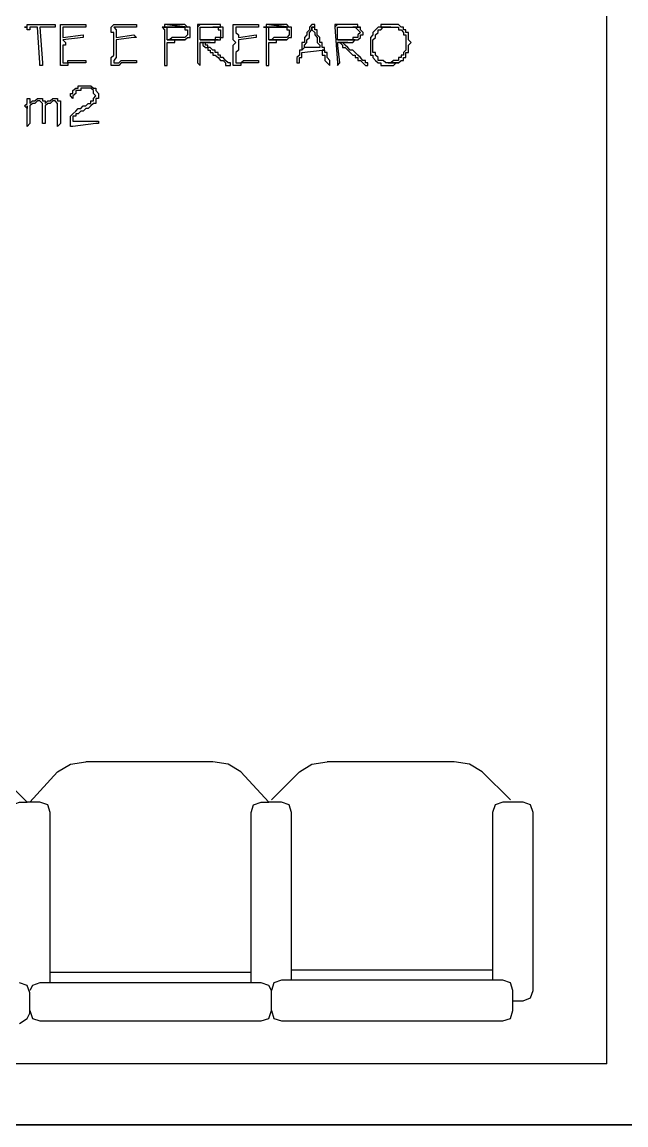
# Model space of a CAD drawing. Header units: millimetres. Extents: x -518.8 to -461.2, y 3.5 to 44.2.
# Drawn here: x -494.727 to -493.215, y 38.508 to 41.271 of the extents above; entities that cross this region are included whole.
import ezdxf

# ---------------------------------------------------------------- set-up
doc = ezdxf.new("R2010")
doc.units = ezdxf.units.MM
doc.header["$MEASUREMENT"] = 0
for name, color, linetype in [('10', 10, 'Continuous'), ('151', 151, 'Continuous'), ('5', 5, 'Continuous'), ('MYSOLIDS', 7, 'Continuous')]:
    doc.layers.add(name, color=color, linetype=linetype)

msp = doc.modelspace()

# ---------------------------------------------------------------- linework, layer by layer
at = {"layer": '10'}
msp.add_lwpolyline([(-501.0985, 38.5082), (-493.1158, 38.5082), (-493.1158, 41.1624)], dxfattribs=at)
at = {"layer": '151'}
for points in [[(-494.7075, 39.3165), (-494.6376, 39.3924), (-494.6376, 39.3924), (-494.6053, 39.412), (-494.5669, 39.418)], [(-494.2489, 39.418), (-494.5669, 39.418)], [(-494.179, 39.3924), (-494.2105, 39.412), (-494.2489, 39.418)], [(-494.1023, 39.3225), (-494.0324, 39.3924), (-494.0324, 39.3924), (-494.0008, 39.412), (-493.9624, 39.418)], [(-493.6444, 39.418), (-493.9624, 39.418)], [(-493.5745, 39.3924), (-493.606, 39.412), (-493.6444, 39.418)], [(-494.7579, 38.8646), (-494.7579, 39.2909), (-494.7519, 39.3097), (-494.7331, 39.3165), (-494.7136, 39.3165), (-494.7136, 39.3165), (-494.7835, 39.3864)], [(-494.1534, 38.8646), (-494.1534, 39.2909), (-494.1474, 39.3097), (-494.1278, 39.3165), (-494.109, 39.3165), (-494.109, 39.3165), (-494.179, 39.3924)], [(-493.5038, 39.3225), (-493.5745, 39.3924)], [(-494.6564, 38.8646), (-494.6564, 39.2909), (-494.6624, 39.3097), (-494.682, 39.3165), (-494.7136, 39.3165)], [(-494.0519, 38.8706), (-494.0519, 39.2909), (-494.0579, 39.3097), (-494.0767, 39.3165), (-494.109, 39.3165)], [(-493.5233, 38.7691), (-493.5038, 38.7751), (-493.4978, 38.7947), (-493.4978, 38.7947), (-493.4978, 38.8195), (-493.4978, 38.8195), (-493.4722, 38.8195), (-493.4534, 38.8263), (-493.4466, 38.8451), (-493.4466, 38.8451), (-493.4466, 39.2909), (-493.4534, 39.3097), (-493.4722, 39.3165), (-493.5038, 39.3165), (-493.5038, 39.3165), (-493.5233, 39.3165), (-493.5421, 39.3097), (-493.5489, 39.2909), (-493.5489, 38.8706)], [(-494.1534, 38.8902), (-494.6564, 38.8902)], [(-493.5489, 38.8962), (-494.0519, 38.8962)], [(-494.7075, 38.8135), (-494.7075, 38.8391), (-494.7075, 38.8391), (-494.7136, 38.8578), (-494.7331, 38.8646)], [(-494.682, 38.8646), (-494.7008, 38.8578), (-494.7075, 38.8451)], [(-494.1278, 38.8646), (-494.682, 38.8646)], [(-494.1023, 38.8135), (-494.1023, 38.8451), (-494.1023, 38.8451), (-494.109, 38.8578), (-494.1278, 38.8646)], [(-494.0767, 38.8706), (-494.0963, 38.8646), (-494.1023, 38.8451)], [(-493.5233, 38.8706), (-494.0767, 38.8706)], [(-493.4978, 38.8195), (-493.4978, 38.8451), (-493.4978, 38.8451), (-493.5038, 38.8646), (-493.5233, 38.8706)], [(-494.7331, 38.7624), (-494.7136, 38.7751), (-494.7075, 38.7879), (-494.7075, 38.7879), (-494.7075, 38.8135)], [(-494.7075, 38.7947), (-494.7008, 38.7751), (-494.682, 38.7691)], [(-494.1278, 38.7691), (-494.109, 38.7751), (-494.1023, 38.7947), (-494.1023, 38.7947), (-494.1023, 38.8135)], [(-494.1023, 38.7947), (-494.0963, 38.7751), (-494.0767, 38.7691)], [(-494.682, 38.7691), (-494.1278, 38.7691)], [(-494.0767, 38.7691), (-493.5233, 38.7691)]]:
    msp.add_lwpolyline(points, dxfattribs=at)
at = {"layer": '5'}
for points in [[(-493.2624, 38.6609), (-493.2624, 42.7669)], [(-493.2624, 38.6609), (-496.1714, 38.6609)], [(-493.1158, 38.5082), (-496.1714, 38.5082)]]:
    msp.add_lwpolyline(points, dxfattribs=at)
at = {"layer": 'MYSOLIDS'}
for points in [[(-494.6496, 41.2646), (-494.6496, 41.2646), (-494.6436, 41.2646), (-494.6436, 41.2646), (-494.6436, 41.2646), (-494.6436, 41.2646), (-494.6436, 41.2578), (-494.6436, 41.2578), (-494.6496, 41.2578), (-494.6496, 41.2578), (-494.682, 41.2578), (-494.6752, 41.1691), (-494.6752, 41.1624), (-494.6752, 41.1624), (-494.682, 41.1624), (-494.682, 41.1624), (-494.682, 41.1624), (-494.682, 41.1624), (-494.682, 41.1691), (-494.682, 41.1691), (-494.688, 41.2578), (-494.688, 41.2578), (-494.6948, 41.2578), (-494.7008, 41.2578), (-494.7075, 41.2578), (-494.7075, 41.2518), (-494.7136, 41.2518), (-494.7136, 41.2518), (-494.7136, 41.2578), (-494.7136, 41.2578), (-494.7203, 41.2578), (-494.7203, 41.2578), (-494.7136, 41.2578), (-494.7136, 41.2578), (-494.7136, 41.2646), (-494.7136, 41.2646), (-494.7075, 41.2646), (-494.7075, 41.2646), (-494.7008, 41.2646), (-494.6948, 41.2646), (-494.6948, 41.2646), (-494.688, 41.2646), (-494.682, 41.2646), (-494.6496, 41.2646), (-494.6496, 41.2646), (-494.6496, 41.2646)], [(-494.6248, 41.2323), (-494.5737, 41.2391), (-494.5737, 41.2391), (-494.5737, 41.2391), (-494.5737, 41.2391), (-494.5737, 41.2323), (-494.5737, 41.2323), (-494.5737, 41.2323), (-494.5737, 41.2323), (-494.5737, 41.2323), (-494.5737, 41.2323), (-494.6248, 41.2263), (-494.6248, 41.2263), (-494.6248, 41.2263), (-494.6181, 41.2195), (-494.6181, 41.2195), (-494.6181, 41.2135), (-494.6248, 41.2135), (-494.6248, 41.2075), (-494.6248, 41.2007), (-494.6248, 41.2007), (-494.6248, 41.1947), (-494.6248, 41.1947), (-494.6248, 41.1879), (-494.6248, 41.1819), (-494.6248, 41.1751), (-494.6248, 41.1751), (-494.6248, 41.1691), (-494.6181, 41.1691), (-494.6121, 41.1691), (-494.6121, 41.1751), (-494.6053, 41.1751), (-494.5993, 41.1751), (-494.5925, 41.1751), (-494.5925, 41.1751), (-494.5865, 41.1751), (-494.5865, 41.1751), (-494.5797, 41.1751), (-494.5737, 41.1751), (-494.5737, 41.1751), (-494.5669, 41.1751), (-494.5669, 41.1751), (-494.5669, 41.1691), (-494.5669, 41.1691), (-494.5669, 41.1691), (-494.5737, 41.1691), (-494.5797, 41.1691), (-494.5865, 41.1691), (-494.5865, 41.1691), (-494.5925, 41.1691), (-494.5925, 41.1691), (-494.5993, 41.1691), (-494.6053, 41.1691), (-494.6121, 41.1691), (-494.6121, 41.1624), (-494.6181, 41.1624), (-494.6181, 41.1624), (-494.6248, 41.1624), (-494.6248, 41.1624), (-494.6308, 41.1624), (-494.6308, 41.1624), (-494.6308, 41.1691), (-494.6308, 41.1691), (-494.6308, 41.1751), (-494.6308, 41.1751), (-494.6308, 41.1819), (-494.6308, 41.1819), (-494.6308, 41.1879), (-494.6308, 41.1947), (-494.6308, 41.2007), (-494.6308, 41.2007), (-494.6308, 41.2075), (-494.6308, 41.2135), (-494.6308, 41.2195), (-494.6308, 41.2195), (-494.6308, 41.2263), (-494.6308, 41.2323), (-494.6308, 41.2323), (-494.6308, 41.2391), (-494.6308, 41.2451), (-494.6308, 41.2451), (-494.6308, 41.2518), (-494.6308, 41.2578), (-494.6308, 41.2578), (-494.6308, 41.2578), (-494.6308, 41.2646), (-494.6308, 41.2646), (-494.6248, 41.2646), (-494.6248, 41.2646), (-494.6181, 41.2646), (-494.6121, 41.2646), (-494.6121, 41.2646), (-494.6121, 41.2646), (-494.6053, 41.2646), (-494.5993, 41.2646), (-494.5993, 41.2646), (-494.5925, 41.2646), (-494.5865, 41.2646), (-494.5865, 41.2646), (-494.5797, 41.2646), (-494.5737, 41.2646), (-494.5737, 41.2646), (-494.5737, 41.2646), (-494.5669, 41.2646), (-494.5669, 41.2646), (-494.5669, 41.2646), (-494.5669, 41.2646), (-494.5669, 41.2578), (-494.5669, 41.2578), (-494.5737, 41.2578), (-494.5797, 41.2578), (-494.5797, 41.2578), (-494.5865, 41.2578), (-494.5925, 41.2578), (-494.5993, 41.2578), (-494.6053, 41.2578), (-494.6121, 41.2578), (-494.6181, 41.2578), (-494.6181, 41.2578), (-494.6248, 41.2578), (-494.6248, 41.2518), (-494.6248, 41.2451), (-494.6248, 41.2451), (-494.6248, 41.2391), (-494.6248, 41.2391), (-494.6248, 41.2323), (-494.6248, 41.2323), (-494.6248, 41.2323), (-494.6248, 41.2323)], [(-494.491, 41.2323), (-494.4466, 41.2391), (-494.4466, 41.2391), (-494.4466, 41.2391), (-494.4466, 41.2391), (-494.4399, 41.2323), (-494.4399, 41.2323), (-494.4466, 41.2323), (-494.4466, 41.2323), (-494.4466, 41.2323), (-494.4466, 41.2323), (-494.491, 41.2263), (-494.491, 41.2263), (-494.491, 41.2263), (-494.491, 41.2195), (-494.491, 41.2195), (-494.491, 41.2135), (-494.491, 41.2135), (-494.491, 41.2075), (-494.491, 41.2007), (-494.491, 41.2007), (-494.491, 41.1947), (-494.491, 41.1947), (-494.491, 41.1879), (-494.491, 41.1819), (-494.497, 41.1751), (-494.497, 41.1751), (-494.497, 41.1691), (-494.491, 41.1691), (-494.4842, 41.1691), (-494.4782, 41.1751), (-494.4782, 41.1751), (-494.4714, 41.1751), (-494.4654, 41.1751), (-494.4654, 41.1751), (-494.4587, 41.1751), (-494.4527, 41.1751), (-494.4527, 41.1751), (-494.4466, 41.1751), (-494.4466, 41.1751), (-494.4399, 41.1751), (-494.4399, 41.1751), (-494.4399, 41.1691), (-494.4399, 41.1691), (-494.4399, 41.1691), (-494.4466, 41.1691), (-494.4527, 41.1691), (-494.4527, 41.1691), (-494.4587, 41.1691), (-494.4587, 41.1691), (-494.4654, 41.1691), (-494.4714, 41.1691), (-494.4782, 41.1691), (-494.4782, 41.1691), (-494.4842, 41.1624), (-494.491, 41.1624), (-494.491, 41.1624), (-494.497, 41.1624), (-494.497, 41.1624), (-494.5038, 41.1624), (-494.5038, 41.1624), (-494.5038, 41.1691), (-494.5038, 41.1691), (-494.5038, 41.1751), (-494.5038, 41.1751), (-494.5038, 41.1819), (-494.5038, 41.1819), (-494.497, 41.1879), (-494.497, 41.1947), (-494.497, 41.2007), (-494.497, 41.2007), (-494.497, 41.2075), (-494.497, 41.2135), (-494.497, 41.2195), (-494.497, 41.2195), (-494.497, 41.2263), (-494.497, 41.2323), (-494.497, 41.2323), (-494.497, 41.2391), (-494.497, 41.2451), (-494.5038, 41.2451), (-494.5038, 41.2518), (-494.5038, 41.2578), (-494.5038, 41.2578), (-494.5038, 41.2578), (-494.497, 41.2646), (-494.497, 41.2646), (-494.497, 41.2646), (-494.497, 41.2646), (-494.491, 41.2646), (-494.4842, 41.2646), (-494.4782, 41.2646), (-494.4782, 41.2646), (-494.4782, 41.2646), (-494.4714, 41.2646), (-494.4714, 41.2646), (-494.4654, 41.2646), (-494.4587, 41.2646), (-494.4527, 41.2646), (-494.4527, 41.2646), (-494.4466, 41.2646), (-494.4466, 41.2646), (-494.4466, 41.2646), (-494.4399, 41.2646), (-494.4399, 41.2646), (-494.4399, 41.2646), (-494.4399, 41.2646), (-494.4399, 41.2578), (-494.4399, 41.2578), (-494.4466, 41.2578), (-494.4466, 41.2578), (-494.4527, 41.2578), (-494.4587, 41.2578), (-494.4654, 41.2578), (-494.4714, 41.2578), (-494.4782, 41.2578), (-494.4842, 41.2578), (-494.4842, 41.2578), (-494.491, 41.2578), (-494.497, 41.2578), (-494.491, 41.2518), (-494.491, 41.2451), (-494.491, 41.2451), (-494.491, 41.2391), (-494.491, 41.2391), (-494.491, 41.2323), (-494.491, 41.2323), (-494.491, 41.2323), (-494.491, 41.2323)], [(-494.3699, 41.2646), (-494.3699, 41.2646), (-494.3699, 41.2578), (-494.376, 41.2578), (-494.376, 41.2578), (-494.3316, 41.2578), (-494.3316, 41.2578), (-494.3256, 41.2578), (-494.3188, 41.2578), (-494.3188, 41.2518), (-494.3188, 41.2518), (-494.3128, 41.2518), (-494.3128, 41.2451), (-494.3128, 41.2451), (-494.3128, 41.2391), (-494.3128, 41.2391), (-494.3188, 41.2323), (-494.3256, 41.2323), (-494.3256, 41.2323), (-494.3256, 41.2323), (-494.3316, 41.2323), (-494.3384, 41.2323), (-494.3384, 41.2323), (-494.3444, 41.2323), (-494.3511, 41.2323), (-494.3572, 41.2263), (-494.3632, 41.2263), (-494.3188, 41.2263), (-494.3128, 41.2323), (-494.3128, 41.2323), (-494.306, 41.2323), (-494.306, 41.2391), (-494.306, 41.2451), (-494.306, 41.2451), (-494.306, 41.2518), (-494.306, 41.2518), (-494.306, 41.2578), (-494.3128, 41.2578), (-494.3128, 41.2578), (-494.3632, 41.2646), (-494.3632, 41.2646), (-494.3699, 41.2646), (-494.3699, 41.2646)], [(-494.376, 41.2578), (-494.376, 41.2578), (-494.3699, 41.2518), (-494.3699, 41.2518), (-494.3699, 41.2451), (-494.3699, 41.2391), (-494.3699, 41.2391), (-494.3699, 41.2323), (-494.3699, 41.2263), (-494.3699, 41.2263), (-494.3699, 41.2195), (-494.3699, 41.2135), (-494.3699, 41.2075), (-494.3699, 41.2075), (-494.3699, 41.2007), (-494.3699, 41.1947), (-494.3699, 41.1879), (-494.3699, 41.1879), (-494.3699, 41.1819), (-494.3699, 41.1751), (-494.3699, 41.1691), (-494.3699, 41.1691), (-494.3699, 41.1624), (-494.3699, 41.1624), (-494.3632, 41.1624), (-494.3632, 41.1691), (-494.3632, 41.1691), (-494.3632, 41.1751), (-494.3632, 41.1819), (-494.3632, 41.1879), (-494.3632, 41.1879), (-494.3632, 41.1947), (-494.3632, 41.2007), (-494.3632, 41.2007), (-494.3632, 41.2075), (-494.3632, 41.2135), (-494.3632, 41.2135), (-494.3632, 41.2195), (-494.3632, 41.2195), (-494.3632, 41.2195), (-494.3572, 41.2195), (-494.3511, 41.2195), (-494.3444, 41.2195), (-494.3444, 41.2263), (-494.3384, 41.2263), (-494.3316, 41.2263), (-494.3256, 41.2263), (-494.3256, 41.2263), (-494.3188, 41.2263), (-494.3188, 41.2263), (-494.3632, 41.2263), (-494.3632, 41.2323), (-494.3632, 41.2391), (-494.3632, 41.2391), (-494.3632, 41.2451), (-494.3632, 41.2451), (-494.3632, 41.2518), (-494.3632, 41.2578), (-494.3572, 41.2578), (-494.3572, 41.2578), (-494.3511, 41.2578), (-494.3444, 41.2578), (-494.3444, 41.2578), (-494.3384, 41.2578), (-494.3384, 41.2578), (-494.3316, 41.2578), (-494.376, 41.2578), (-494.376, 41.2578)], [(-494.3316, 41.2646), (-494.3384, 41.2646), (-494.3384, 41.2646), (-494.3444, 41.2646), (-494.3511, 41.2646), (-494.3511, 41.2646), (-494.3572, 41.2646), (-494.3632, 41.2646), (-494.3128, 41.2578), (-494.3188, 41.2646), (-494.3188, 41.2646), (-494.3256, 41.2646), (-494.3316, 41.2646), (-494.3316, 41.2646)], [(-494.2489, 41.2646), (-494.2489, 41.2646), (-494.2489, 41.2646), (-494.2557, 41.2646), (-494.2617, 41.2646), (-494.2617, 41.2646), (-494.2677, 41.2646), (-494.2677, 41.2646), (-494.2745, 41.2646), (-494.2805, 41.2646), (-494.2872, 41.2578), (-494.2872, 41.1691), (-494.2872, 41.1691), (-494.2805, 41.1624), (-494.2805, 41.1691), (-494.2805, 41.1691), (-494.2805, 41.1691), (-494.2805, 41.2195), (-494.2549, 41.2195), (-494.2549, 41.2195), (-494.2489, 41.2195), (-494.2429, 41.2195), (-494.2429, 41.2263), (-494.2361, 41.2263), (-494.2805, 41.2263), (-494.2805, 41.2578), (-494.2805, 41.2578), (-494.2745, 41.2578), (-494.2677, 41.2578), (-494.2677, 41.2578), (-494.2617, 41.2578), (-494.2557, 41.2578), (-494.2489, 41.2578), (-494.2489, 41.2578), (-494.2301, 41.2578), (-494.2301, 41.2578), (-494.2301, 41.2646), (-494.2361, 41.2646), (-494.2429, 41.2646), (-494.2489, 41.2646), (-494.2489, 41.2646)], [(-494.2805, 41.2646), (-494.2872, 41.2646), (-494.2872, 41.2578), (-494.2805, 41.2646), (-494.2805, 41.2646), (-494.2805, 41.2646), (-494.2805, 41.2646)], [(-494.2301, 41.2578), (-494.2489, 41.2578), (-494.2489, 41.2578), (-494.2429, 41.2578), (-494.2361, 41.2578), (-494.2361, 41.2518), (-494.2301, 41.2518), (-494.2301, 41.2518), (-494.2301, 41.2451), (-494.2301, 41.2451), (-494.2301, 41.2391), (-494.2301, 41.2323), (-494.2361, 41.2323), (-494.2429, 41.2323), (-494.2429, 41.2323), (-494.2429, 41.2263), (-494.2489, 41.2263), (-494.2557, 41.2263), (-494.2557, 41.2263), (-494.2617, 41.2263), (-494.2677, 41.2263), (-494.2745, 41.2263), (-494.2805, 41.2263), (-494.2361, 41.2263), (-494.2361, 41.2263), (-494.2301, 41.2263), (-494.2301, 41.2323), (-494.2233, 41.2323), (-494.2233, 41.2391), (-494.2233, 41.2391), (-494.2233, 41.2451), (-494.2233, 41.2451), (-494.2233, 41.2518), (-494.2233, 41.2578), (-494.2301, 41.2578), (-494.2301, 41.2578)], [(-494.185, 41.2323), (-494.1406, 41.2391), (-494.1406, 41.2391), (-494.1406, 41.2391), (-494.1406, 41.2391), (-494.1406, 41.2323), (-494.1406, 41.2323), (-494.1406, 41.2323), (-494.1406, 41.2323), (-494.1406, 41.2323), (-494.1406, 41.2323), (-494.185, 41.2263), (-494.185, 41.2263), (-494.185, 41.2263), (-494.185, 41.2195), (-494.185, 41.2195), (-494.185, 41.2135), (-494.185, 41.2135), (-494.185, 41.2075), (-494.185, 41.2007), (-494.185, 41.2007), (-494.1918, 41.1947), (-494.1918, 41.1947), (-494.1918, 41.1879), (-494.1918, 41.1819), (-494.1918, 41.1751), (-494.1918, 41.1751), (-494.1918, 41.1691), (-494.185, 41.1691), (-494.179, 41.1691), (-494.1722, 41.1751), (-494.1722, 41.1751), (-494.1662, 41.1751), (-494.1602, 41.1751), (-494.1602, 41.1751), (-494.1534, 41.1751), (-494.1474, 41.1751), (-494.1474, 41.1751), (-494.1406, 41.1751), (-494.1406, 41.1751), (-494.1346, 41.1751), (-494.1346, 41.1751), (-494.1346, 41.1691), (-494.1346, 41.1691), (-494.1346, 41.1691), (-494.1406, 41.1691), (-494.1474, 41.1691), (-494.1534, 41.1691), (-494.1534, 41.1691), (-494.1602, 41.1691), (-494.1602, 41.1691), (-494.1662, 41.1691), (-494.1722, 41.1691), (-494.179, 41.1691), (-494.179, 41.1624), (-494.185, 41.1624), (-494.185, 41.1624), (-494.1918, 41.1624), (-494.1918, 41.1624), (-494.1978, 41.1624), (-494.1978, 41.1624), (-494.1978, 41.1691), (-494.1978, 41.1691), (-494.1978, 41.1751), (-494.1978, 41.1751), (-494.1978, 41.1819), (-494.1978, 41.1819), (-494.1978, 41.1879), (-494.1978, 41.1947), (-494.1978, 41.2007), (-494.1978, 41.2007), (-494.1978, 41.2075), (-494.1978, 41.2135), (-494.1918, 41.2195), (-494.1918, 41.2195), (-494.1978, 41.2263), (-494.1978, 41.2323), (-494.1978, 41.2323), (-494.1978, 41.2391), (-494.1978, 41.2451), (-494.1978, 41.2451), (-494.1978, 41.2518), (-494.1978, 41.2578), (-494.1978, 41.2578), (-494.1978, 41.2578), (-494.1978, 41.2646), (-494.1978, 41.2646), (-494.1918, 41.2646), (-494.1918, 41.2646), (-494.185, 41.2646), (-494.179, 41.2646), (-494.179, 41.2646), (-494.179, 41.2646), (-494.1722, 41.2646), (-494.1662, 41.2646), (-494.1662, 41.2646), (-494.1602, 41.2646), (-494.1534, 41.2646), (-494.1474, 41.2646), (-494.1474, 41.2646), (-494.1406, 41.2646), (-494.1406, 41.2646), (-494.1406, 41.2646), (-494.1346, 41.2646), (-494.1346, 41.2646), (-494.1346, 41.2646), (-494.1346, 41.2646), (-494.1346, 41.2578), (-494.1346, 41.2578), (-494.1406, 41.2578), (-494.1406, 41.2578), (-494.1474, 41.2578), (-494.1534, 41.2578), (-494.1602, 41.2578), (-494.1662, 41.2578), (-494.1722, 41.2578), (-494.179, 41.2578), (-494.185, 41.2578), (-494.185, 41.2578), (-494.1918, 41.2578), (-494.1918, 41.2518), (-494.1918, 41.2451), (-494.1918, 41.2451), (-494.185, 41.2391), (-494.185, 41.2391), (-494.185, 41.2323), (-494.185, 41.2323), (-494.185, 41.2323), (-494.185, 41.2323)], [(-494.109, 41.2646), (-494.1151, 41.2646), (-494.1151, 41.2578), (-494.1151, 41.2578), (-494.1218, 41.2578), (-494.0767, 41.2578), (-494.0767, 41.2578), (-494.0707, 41.2578), (-494.0639, 41.2578), (-494.0639, 41.2518), (-494.0639, 41.2518), (-494.0579, 41.2518), (-494.0579, 41.2451), (-494.0579, 41.2451), (-494.0579, 41.2391), (-494.0579, 41.2391), (-494.0639, 41.2323), (-494.0707, 41.2323), (-494.0707, 41.2323), (-494.0707, 41.2323), (-494.0767, 41.2323), (-494.0835, 41.2323), (-494.0835, 41.2323), (-494.0895, 41.2323), (-494.0963, 41.2323), (-494.1023, 41.2263), (-494.109, 41.2263), (-494.0639, 41.2263), (-494.0579, 41.2323), (-494.0579, 41.2323), (-494.0519, 41.2323), (-494.0519, 41.2391), (-494.0519, 41.2451), (-494.0519, 41.2451), (-494.0519, 41.2518), (-494.0519, 41.2518), (-494.0519, 41.2578), (-494.0579, 41.2578), (-494.0579, 41.2578), (-494.109, 41.2646), (-494.109, 41.2646), (-494.109, 41.2646), (-494.109, 41.2646)], [(-494.1218, 41.2578), (-494.1151, 41.2578), (-494.1151, 41.2518), (-494.1151, 41.2518), (-494.1151, 41.2451), (-494.1151, 41.2391), (-494.1151, 41.2391), (-494.1151, 41.2323), (-494.1151, 41.2263), (-494.1151, 41.2263), (-494.1151, 41.2195), (-494.1151, 41.2135), (-494.1151, 41.2075), (-494.1151, 41.2075), (-494.1151, 41.2007), (-494.1151, 41.1947), (-494.1151, 41.1879), (-494.1151, 41.1879), (-494.1151, 41.1819), (-494.1151, 41.1751), (-494.1151, 41.1691), (-494.1151, 41.1691), (-494.1151, 41.1624), (-494.1151, 41.1624), (-494.109, 41.1624), (-494.109, 41.1691), (-494.109, 41.1691), (-494.109, 41.1751), (-494.109, 41.1819), (-494.109, 41.1879), (-494.109, 41.1879), (-494.109, 41.1947), (-494.109, 41.2007), (-494.109, 41.2007), (-494.109, 41.2075), (-494.109, 41.2135), (-494.109, 41.2135), (-494.109, 41.2195), (-494.109, 41.2195), (-494.109, 41.2195), (-494.1023, 41.2195), (-494.0963, 41.2195), (-494.0895, 41.2195), (-494.0895, 41.2263), (-494.0835, 41.2263), (-494.0767, 41.2263), (-494.0707, 41.2263), (-494.0707, 41.2263), (-494.0647, 41.2263), (-494.0647, 41.2263), (-494.109, 41.2263), (-494.109, 41.2323), (-494.109, 41.2391), (-494.109, 41.2391), (-494.109, 41.2451), (-494.109, 41.2451), (-494.109, 41.2518), (-494.109, 41.2578), (-494.1023, 41.2578), (-494.1023, 41.2578), (-494.0963, 41.2578), (-494.0895, 41.2578), (-494.0895, 41.2578), (-494.0835, 41.2578), (-494.0835, 41.2578), (-494.0767, 41.2578), (-494.1218, 41.2578), (-494.1218, 41.2578)], [(-494.0767, 41.2646), (-494.0835, 41.2646), (-494.0835, 41.2646), (-494.0895, 41.2646), (-494.0963, 41.2646), (-494.0963, 41.2646), (-494.1023, 41.2646), (-494.109, 41.2646), (-494.0579, 41.2578), (-494.0639, 41.2646), (-494.0639, 41.2646), (-494.0707, 41.2646), (-494.0767, 41.2646), (-494.0767, 41.2646)], [(-493.994, 41.2578), (-494.0008, 41.2578), (-494.0008, 41.2518), (-494.0008, 41.2518), (-493.994, 41.2451), (-493.994, 41.2391), (-493.994, 41.2391), (-493.988, 41.2323), (-493.988, 41.2263), (-493.988, 41.2263), (-493.988, 41.2195), (-493.9812, 41.2135), (-493.9812, 41.2135), (-493.9812, 41.2075), (-494.0196, 41.2075), (-494.0263, 41.2007), (-494.0324, 41.2007), (-494.0324, 41.1947), (-494.0324, 41.1879), (-494.0324, 41.1879), (-494.0324, 41.1879), (-494.0391, 41.1819), (-494.0391, 41.1751), (-494.0391, 41.1691), (-494.0391, 41.1691), (-494.0391, 41.1691), (-494.0391, 41.1691), (-494.0324, 41.1691), (-494.0324, 41.1691), (-494.0324, 41.1751), (-494.0324, 41.1819), (-494.0263, 41.1819), (-494.0263, 41.1819), (-494.0263, 41.1879), (-494.0263, 41.1947), (-494.0263, 41.1947), (-493.9752, 41.2007), (-493.9692, 41.2007), (-493.9692, 41.2075), (-493.9752, 41.2075), (-493.9752, 41.2135), (-493.9752, 41.2195), (-493.9812, 41.2195), (-493.9812, 41.2263), (-493.9812, 41.2323), (-493.9812, 41.2323), (-493.988, 41.2391), (-493.988, 41.2391), (-493.988, 41.2451), (-493.988, 41.2451), (-493.988, 41.2518), (-493.994, 41.2518), (-493.994, 41.2578), (-493.994, 41.2578)], [(-494.0008, 41.2646), (-494.0008, 41.2646), (-494.0008, 41.2646), (-494.0008, 41.2646), (-494.0068, 41.2578), (-494.0068, 41.2578), (-494.0068, 41.2518), (-494.0136, 41.2451), (-494.0136, 41.2391), (-494.0196, 41.2323), (-494.0196, 41.2263), (-494.0196, 41.2263), (-494.0196, 41.2195), (-494.0263, 41.2195), (-494.0263, 41.2135), (-494.0263, 41.2075), (-494.0263, 41.2007), (-494.0196, 41.2075), (-494.0196, 41.2075), (-494.0196, 41.2135), (-494.0196, 41.2135), (-494.0136, 41.2195), (-494.0136, 41.2263), (-494.0136, 41.2263), (-494.0136, 41.2263), (-494.0068, 41.2323), (-494.0068, 41.2391), (-494.0068, 41.2391), (-494.0068, 41.2451), (-494.0008, 41.2518), (-494.0008, 41.2578), (-493.994, 41.2578), (-493.994, 41.2646), (-494.0008, 41.2646), (-494.0008, 41.2646), (-494.0008, 41.2646)], [(-493.8985, 41.2646), (-493.8985, 41.2646), (-493.9053, 41.2646), (-493.9113, 41.2646), (-493.9181, 41.2646), (-493.9181, 41.2646), (-493.9181, 41.2646), (-493.9241, 41.2646), (-493.9308, 41.2646), (-493.9369, 41.2646), (-493.9436, 41.2578), (-493.9369, 41.1691), (-493.9369, 41.1691), (-493.9369, 41.1624), (-493.9308, 41.1691), (-493.9308, 41.1691), (-493.9308, 41.1691), (-493.9369, 41.2195), (-493.9113, 41.2195), (-493.9053, 41.2195), (-493.8985, 41.2195), (-493.8985, 41.2195), (-493.8925, 41.2263), (-493.8925, 41.2263), (-493.9369, 41.2263), (-493.9369, 41.2578), (-493.9308, 41.2578), (-493.9308, 41.2578), (-493.9241, 41.2578), (-493.9181, 41.2578), (-493.9181, 41.2578), (-493.9113, 41.2578), (-493.9053, 41.2578), (-493.8985, 41.2578), (-493.8797, 41.2578), (-493.8857, 41.2578), (-493.8857, 41.2646), (-493.8925, 41.2646), (-493.8925, 41.2646), (-493.8985, 41.2646), (-493.8985, 41.2646)], [(-493.9369, 41.2646), (-493.9436, 41.2646), (-493.9436, 41.2578), (-493.9369, 41.2646), (-493.9369, 41.2646), (-493.9369, 41.2646), (-493.9369, 41.2646)], [(-493.8797, 41.2578), (-493.8985, 41.2578), (-493.8985, 41.2578), (-493.8925, 41.2578), (-493.8925, 41.2578), (-493.8857, 41.2518), (-493.8857, 41.2518), (-493.8857, 41.2518), (-493.8797, 41.2451), (-493.8797, 41.2451), (-493.8857, 41.2391), (-493.8857, 41.2323), (-493.8925, 41.2323), (-493.8925, 41.2323), (-493.8985, 41.2323), (-493.8985, 41.2263), (-493.9053, 41.2263), (-493.9053, 41.2263), (-493.9113, 41.2263), (-493.9181, 41.2263), (-493.9241, 41.2263), (-493.9308, 41.2263), (-493.9369, 41.2263), (-493.8925, 41.2263), (-493.8857, 41.2263), (-493.8857, 41.2263), (-493.8797, 41.2323), (-493.8797, 41.2323), (-493.8797, 41.2391), (-493.873, 41.2391), (-493.873, 41.2451), (-493.873, 41.2451), (-493.8797, 41.2518), (-493.8797, 41.2578), (-493.8797, 41.2578), (-493.8797, 41.2578)], [(-493.8286, 41.2578), (-493.8354, 41.2578), (-493.8354, 41.2578), (-493.8414, 41.2518), (-493.8414, 41.2518), (-493.8481, 41.2451), (-493.8481, 41.2451), (-493.8481, 41.2391), (-493.8542, 41.2323), (-493.8542, 41.2323), (-493.8542, 41.2263), (-493.8542, 41.2195), (-493.8542, 41.2195), (-493.8542, 41.2135), (-493.8542, 41.2075), (-493.8542, 41.2075), (-493.8542, 41.2007), (-493.8542, 41.1947), (-493.8542, 41.1879), (-493.8481, 41.1879), (-493.8481, 41.1819), (-493.8481, 41.1819), (-493.8414, 41.1751), (-493.8414, 41.1751), (-493.8354, 41.1691), (-493.8354, 41.1691), (-493.8286, 41.1691), (-493.8286, 41.1624), (-493.8226, 41.1624), (-493.8158, 41.1624), (-493.8098, 41.1624), (-493.8098, 41.1624), (-493.803, 41.1624), (-493.803, 41.1624), (-493.797, 41.1624), (-493.7902, 41.1691), (-493.7902, 41.1691), (-493.7842, 41.1691), (-493.8098, 41.1691), (-493.8158, 41.1691), (-493.8158, 41.1691), (-493.8226, 41.1751), (-493.8286, 41.1751), (-493.8286, 41.1751), (-493.8354, 41.1751), (-493.8354, 41.1819), (-493.8354, 41.1819), (-493.8414, 41.1879), (-493.8414, 41.1879), (-493.8414, 41.1947), (-493.8481, 41.1947), (-493.8481, 41.2007), (-493.8481, 41.2075), (-493.8481, 41.2135), (-493.8481, 41.2135), (-493.8481, 41.2195), (-493.8481, 41.2195), (-493.8481, 41.2263), (-493.8414, 41.2323), (-493.8414, 41.2391), (-493.8414, 41.2391), (-493.8354, 41.2451), (-493.8354, 41.2451), (-493.8354, 41.2518), (-493.8286, 41.2518), (-493.8286, 41.2518), (-493.8226, 41.2578), (-493.8158, 41.2578), (-493.8158, 41.2578), (-493.8098, 41.2578), (-493.803, 41.2578), (-493.8286, 41.2578), (-493.8286, 41.2578)], [(-493.803, 41.2646), (-493.803, 41.2646), (-493.8098, 41.2646), (-493.8158, 41.2646), (-493.8158, 41.2646), (-493.8226, 41.2646), (-493.8286, 41.2646), (-493.8286, 41.2578), (-493.803, 41.2578), (-493.803, 41.2578), (-493.797, 41.2578), (-493.797, 41.2578), (-493.7902, 41.2578), (-493.7842, 41.2578), (-493.7842, 41.2518), (-493.7775, 41.2518), (-493.7714, 41.2451), (-493.7714, 41.2451), (-493.7714, 41.2451), (-493.7714, 41.2391), (-493.7654, 41.2391), (-493.7654, 41.2323), (-493.7654, 41.2263), (-493.7654, 41.2263), (-493.7654, 41.2195), (-493.7654, 41.2195), (-493.7654, 41.2135), (-493.7654, 41.2075), (-493.7654, 41.2075), (-493.7654, 41.2007), (-493.7714, 41.1947), (-493.7714, 41.1947), (-493.7714, 41.1879), (-493.7775, 41.1879), (-493.7775, 41.1819), (-493.7842, 41.1819), (-493.7842, 41.1751), (-493.7902, 41.1751), (-493.7902, 41.1751), (-493.797, 41.1751), (-493.803, 41.1691), (-493.803, 41.1691), (-493.8098, 41.1691), (-493.7842, 41.1691), (-493.7842, 41.1691), (-493.7775, 41.1751), (-493.7775, 41.1751), (-493.7714, 41.1751), (-493.7714, 41.1819), (-493.7654, 41.1819), (-493.7654, 41.1879), (-493.7654, 41.1947), (-493.7587, 41.1947), (-493.7587, 41.2007), (-493.7587, 41.2007), (-493.7587, 41.2075), (-493.7587, 41.2135), (-493.7587, 41.2135), (-493.7527, 41.2195), (-493.7527, 41.2195), (-493.7587, 41.2263), (-493.7587, 41.2323), (-493.7587, 41.2323), (-493.7587, 41.2391), (-493.7587, 41.2451), (-493.7654, 41.2451), (-493.7654, 41.2518), (-493.7714, 41.2518), (-493.7714, 41.2578), (-493.7714, 41.2578), (-493.7775, 41.2578), (-493.7842, 41.2646), (-493.7842, 41.2646), (-493.7902, 41.2646), (-493.797, 41.2646), (-493.797, 41.2646), (-493.803, 41.2646), (-493.803, 41.2646)], [(-494.2557, 41.2195), (-494.2805, 41.2195), (-494.2745, 41.2195), (-494.2745, 41.2135), (-494.2677, 41.2075), (-494.2617, 41.2075), (-494.2617, 41.2007), (-494.2557, 41.2007), (-494.2557, 41.1947), (-494.2489, 41.1947), (-494.2489, 41.1879), (-494.2429, 41.1879), (-494.2429, 41.1879), (-494.2361, 41.1819), (-494.2361, 41.1819), (-494.2301, 41.1751), (-494.2301, 41.1751), (-494.2233, 41.1751), (-494.2173, 41.1691), (-494.2173, 41.1624), (-494.2105, 41.1624), (-494.2105, 41.1624), (-494.2045, 41.1624), (-494.2045, 41.1624), (-494.2045, 41.1624), (-494.2045, 41.1624), (-494.2045, 41.1691), (-494.2105, 41.1691), (-494.2105, 41.1691), (-494.2173, 41.1751), (-494.2173, 41.1751), (-494.2173, 41.1751), (-494.2233, 41.1819), (-494.2301, 41.1819), (-494.2301, 41.1879), (-494.2361, 41.1879), (-494.2361, 41.1947), (-494.2429, 41.1947), (-494.2429, 41.2007), (-494.2489, 41.2007), (-494.2489, 41.2007), (-494.2557, 41.2075), (-494.2617, 41.2075), (-494.2617, 41.2135), (-494.2677, 41.2135), (-494.2677, 41.2195), (-494.2677, 41.2195), (-494.2617, 41.2195), (-494.2557, 41.2195), (-494.2557, 41.2195)], [(-493.9684, 41.2007), (-493.9752, 41.2007), (-493.9752, 41.2007), (-493.9752, 41.1947), (-493.9752, 41.1879), (-493.9684, 41.1879), (-493.9684, 41.1819), (-493.9684, 41.1751), (-493.9624, 41.1691), (-493.9624, 41.1691), (-493.9564, 41.1624), (-493.9564, 41.1624), (-493.9564, 41.1624), (-493.9564, 41.1691), (-493.9564, 41.1691), (-493.9564, 41.1751), (-493.9624, 41.1819), (-493.9624, 41.1879), (-493.9624, 41.1947), (-493.9684, 41.1947), (-493.9684, 41.2007), (-493.9684, 41.2007)], [(-493.9113, 41.2195), (-493.9369, 41.2195), (-493.9308, 41.2195), (-493.9241, 41.2135), (-493.9241, 41.2075), (-493.9181, 41.2075), (-493.9113, 41.2007), (-493.9113, 41.2007), (-493.9053, 41.1947), (-493.9053, 41.1947), (-493.8985, 41.1879), (-493.8985, 41.1879), (-493.8925, 41.1879), (-493.8925, 41.1819), (-493.8857, 41.1819), (-493.8857, 41.1751), (-493.8857, 41.1751), (-493.8797, 41.1751), (-493.8737, 41.1691), (-493.8669, 41.1624), (-493.8669, 41.1624), (-493.8609, 41.1624), (-493.8609, 41.1624), (-493.8609, 41.1624), (-493.8609, 41.1624), (-493.8609, 41.1624), (-493.8609, 41.1691), (-493.8669, 41.1691), (-493.8669, 41.1691), (-493.8669, 41.1751), (-493.8669, 41.1751), (-493.8737, 41.1751), (-493.8797, 41.1819), (-493.8797, 41.1819), (-493.8857, 41.1879), (-493.8857, 41.1879), (-493.8925, 41.1947), (-493.8925, 41.1947), (-493.8985, 41.2007), (-493.8985, 41.2007), (-493.9053, 41.2007), (-493.9113, 41.2075), (-493.9113, 41.2075), (-493.9181, 41.2135), (-493.9181, 41.2135), (-493.9241, 41.2195), (-493.9241, 41.2195), (-493.9181, 41.2195), (-493.9113, 41.2195), (-493.9113, 41.2195)], [(-494.5993, 41.0225), (-494.5421, 41.0225), (-494.5354, 41.0225), (-494.5354, 41.0225), (-494.5354, 41.0165), (-494.5354, 41.0165), (-494.5354, 41.0165), (-494.5354, 41.0165), (-494.5421, 41.0165), (-494.5421, 41.0165), (-494.5993, 41.0097), (-494.5993, 41.0097), (-494.5993, 41.0097), (-494.6053, 41.0097), (-494.6053, 41.0097), (-494.6053, 41.0097), (-494.6053, 41.0097), (-494.6053, 41.0165), (-494.6053, 41.0165), (-494.6053, 41.0225), (-494.6053, 41.0285), (-494.6053, 41.0285), (-494.6053, 41.0353), (-494.6053, 41.0353), (-494.5993, 41.0413), (-494.5993, 41.0413), (-494.5925, 41.0481), (-494.5925, 41.0481), (-494.5925, 41.0481), (-494.5865, 41.0541), (-494.5865, 41.0541), (-494.5797, 41.0541), (-494.5737, 41.0609), (-494.5669, 41.0609), (-494.5669, 41.0609), (-494.5609, 41.0669), (-494.5609, 41.0669), (-494.5542, 41.0669), (-494.5542, 41.0736), (-494.5481, 41.0736), (-494.5481, 41.0797), (-494.5481, 41.0797), (-494.5421, 41.0864), (-494.5421, 41.0864), (-494.5481, 41.0924), (-494.5481, 41.0992), (-494.5481, 41.0992), (-494.5481, 41.0992), (-494.5542, 41.1052), (-494.5609, 41.1052), (-494.5609, 41.1052), (-494.5669, 41.1052), (-494.5737, 41.1052), (-494.5797, 41.1052), (-494.5797, 41.1052), (-494.5797, 41.0992), (-494.5865, 41.0992), (-494.5925, 41.0992), (-494.5925, 41.0924), (-494.5925, 41.0924), (-494.5993, 41.0864), (-494.5993, 41.0864), (-494.5993, 41.0797), (-494.5993, 41.0797), (-494.6053, 41.0864), (-494.6053, 41.0864), (-494.6053, 41.0864), (-494.6053, 41.0864), (-494.6053, 41.0924), (-494.5993, 41.0924), (-494.5993, 41.0992), (-494.5993, 41.0992), (-494.5993, 41.0992), (-494.5925, 41.1052), (-494.5865, 41.1052), (-494.5865, 41.1112), (-494.5797, 41.1112), (-494.5797, 41.1112), (-494.5737, 41.1112), (-494.5669, 41.1112), (-494.5669, 41.1112), (-494.5609, 41.1112), (-494.5542, 41.1112), (-494.5542, 41.1112), (-494.5481, 41.1052), (-494.5481, 41.1052), (-494.5481, 41.1052), (-494.5421, 41.1052), (-494.5421, 41.0992), (-494.5354, 41.0924), (-494.5354, 41.0924), (-494.5354, 41.0864), (-494.5354, 41.0797), (-494.5421, 41.0797), (-494.5421, 41.0736), (-494.5421, 41.0736), (-494.5421, 41.0669), (-494.5481, 41.0669), (-494.5481, 41.0669), (-494.5542, 41.0609), (-494.5542, 41.0609), (-494.5609, 41.0541), (-494.5669, 41.0541), (-494.5669, 41.0541), (-494.5737, 41.0481), (-494.5797, 41.0481), (-494.5797, 41.0481), (-494.5865, 41.0413), (-494.5925, 41.0413), (-494.5925, 41.0413), (-494.5925, 41.0353), (-494.5993, 41.0353), (-494.5993, 41.0285), (-494.5993, 41.0225), (-494.5993, 41.0225), (-494.5993, 41.0225), (-494.5993, 41.0225), (-494.5993, 41.0225)], [(-494.6692, 41.0669), (-494.6692, 41.0669), (-494.6624, 41.0736), (-494.6564, 41.0736), (-494.6564, 41.0736), (-494.6496, 41.0797), (-494.6436, 41.0797), (-494.6436, 41.0797), (-494.6376, 41.0797), (-494.6376, 41.0736), (-494.6308, 41.0736), (-494.6308, 41.0669), (-494.6308, 41.0669), (-494.6308, 41.0609), (-494.6308, 41.0541), (-494.6308, 41.0481), (-494.6308, 41.0481), (-494.6308, 41.0413), (-494.6308, 41.0353), (-494.6308, 41.0285), (-494.6308, 41.0285), (-494.6308, 41.0225), (-494.6308, 41.0225), (-494.6308, 41.0165), (-494.6308, 41.0165), (-494.6308, 41.0165), (-494.6308, 41.0165), (-494.6376, 41.0097), (-494.6376, 41.0097), (-494.6376, 41.0165), (-494.6376, 41.0165), (-494.6376, 41.0165), (-494.6376, 41.0225), (-494.6376, 41.0225), (-494.6376, 41.0285), (-494.6376, 41.0353), (-494.6376, 41.0413), (-494.6376, 41.0413), (-494.6376, 41.0481), (-494.6376, 41.0481), (-494.6376, 41.0541), (-494.6376, 41.0609), (-494.6376, 41.0669), (-494.6376, 41.0669), (-494.6436, 41.0736), (-494.6436, 41.0736), (-494.6436, 41.0736), (-494.6496, 41.0736), (-494.6496, 41.0736), (-494.6564, 41.0669), (-494.6624, 41.0669), (-494.6624, 41.0669), (-494.6692, 41.0609), (-494.6692, 41.0609), (-494.6692, 41.0165), (-494.6752, 41.0165), (-494.6752, 41.0165), (-494.6752, 41.0165), (-494.6752, 41.0165), (-494.6752, 41.0165), (-494.6752, 41.0165), (-494.6752, 41.0165), (-494.6752, 41.0165), (-494.6752, 41.0669), (-494.6752, 41.0669), (-494.6752, 41.0669), (-494.682, 41.0736), (-494.682, 41.0736), (-494.682, 41.0736), (-494.688, 41.0736), (-494.688, 41.0736), (-494.6948, 41.0669), (-494.6948, 41.0669), (-494.7008, 41.0669), (-494.7075, 41.0609), (-494.7075, 41.0609), (-494.7075, 41.0165), (-494.7075, 41.0165), (-494.7075, 41.0165), (-494.7136, 41.0097), (-494.7136, 41.0097), (-494.7136, 41.0165), (-494.7136, 41.0165), (-494.7136, 41.0165), (-494.7136, 41.0165), (-494.7136, 41.0609), (-494.7136, 41.0609), (-494.7136, 41.0609), (-494.7136, 41.0541), (-494.7136, 41.0541), (-494.7203, 41.0609), (-494.7203, 41.0609), (-494.7203, 41.0609), (-494.7203, 41.0609), (-494.7203, 41.0609), (-494.7203, 41.0609), (-494.7136, 41.0669), (-494.7136, 41.0669), (-494.7136, 41.0736), (-494.7136, 41.0797), (-494.7136, 41.0797), (-494.7136, 41.0797), (-494.7136, 41.0797), (-494.7075, 41.0797), (-494.7075, 41.0797), (-494.7075, 41.0736), (-494.7075, 41.0736), (-494.7075, 41.0669), (-494.7075, 41.0669), (-494.7008, 41.0736), (-494.6948, 41.0736), (-494.6948, 41.0736), (-494.688, 41.0797), (-494.682, 41.0797), (-494.682, 41.0797), (-494.6752, 41.0797), (-494.6752, 41.0736), (-494.6692, 41.0736), (-494.6692, 41.0669), (-494.6692, 41.0669), (-494.6692, 41.0669), (-494.6692, 41.0669), (-494.6692, 41.0669)]]:
    msp.add_lwpolyline(points, dxfattribs=at)

doc.saveas('drawing.dxf')
